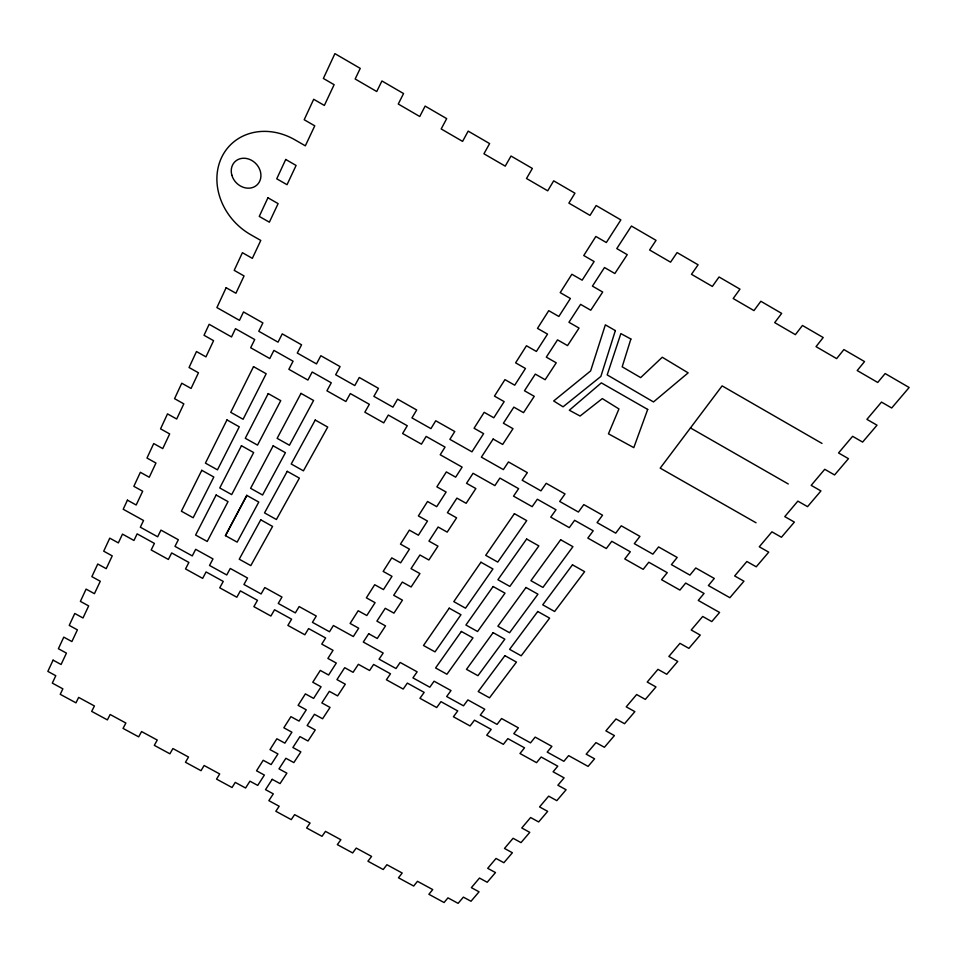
<?xml version="1.0" encoding="UTF-8"?>
<svg xmlns="http://www.w3.org/2000/svg" width="957" height="957" viewBox="0 0 957 957"><rect width="100%" height="100%" fill="white"/><g stroke="black" fill="none" stroke-linecap="round" stroke-linejoin="round"><path stroke-width="1.44" d="M225.469 535.669L246.834 495.415M756.042 522.773L660.21 468.14L722.116 385.886L821.991 443.426M690.476 427.935L788.281 483.979M630.878 339.017L622.182 366.818L640.676 377.608L662.256 357.248L688.155 372.859L653.499 401.94L607.193 374.905L620.866 333.598L630.878 339.017M615.351 330.596L600.864 376.448L563.063 406.809L553.672 400.971L590.625 370.921L605.35 324.842L615.351 330.596M647.698 409.429L633.797 447.637L608.461 433.82L618.94 408.938L602.312 398.602L580.074 416.032L569.331 410.23L601.331 382.872L647.698 409.429M53.078 660.139L47.85 671.395L55.793 675.714L52.312 683.107L62.863 688.837L60.231 694.315L75.974 702.845L78.653 697.402L94.42 705.967L91.681 711.374L107.375 719.891L110.163 714.508L125.881 723.037L123.046 728.385L138.681 736.866L141.576 731.555L157.247 740.06L154.304 745.347L169.903 753.805L172.894 748.553L188.517 757.035L185.467 762.251L201.018 770.684L204.116 765.504L219.691 773.962L216.545 779.106L232.049 787.515L235.243 782.395L245.59 788.018L249.944 781.175L257.732 785.41L264.371 775.062L256.536 770.804L263.211 760.277L271.118 764.571L277.949 753.937L269.994 749.594L276.872 738.768L284.875 743.146L291.909 732.201L283.846 727.787L290.916 716.649L299.039 721.088L306.276 709.819L298.106 705.345L305.391 693.873L313.609 698.395L321.062 686.791L312.772 682.233L320.284 670.414L328.622 675.008L336.302 663.057L327.892 658.428L333.036 650.329L321.767 644.109L325.619 637.96L308.621 628.57L304.84 634.766L287.878 625.411L291.61 619.179L274.551 609.765L270.891 616.033L253.88 606.642L257.481 600.326L240.374 590.876L236.834 597.24L219.763 587.813L223.244 581.413L206.078 571.939L202.657 578.375L185.526 568.925L188.888 562.441L171.662 552.931L168.372 559.45L151.182 549.964L154.412 543.409L137.138 533.862L133.968 540.466L122.484 534.126L118.345 542.894L109.768 538.157L103.715 551.184L112.232 555.873L106.215 568.661L97.746 564.008L91.872 576.652L100.282 581.27L94.432 593.675L86.094 589.105L80.388 601.379L88.666 605.913L82.996 617.971L74.766 613.473L69.227 625.388L77.397 629.85L71.883 641.561L63.772 637.147L58.389 648.726L66.44 653.117L61.081 664.493L53.078 660.139M127.425 500.152L123.202 509.244L143.538 520.5L140.332 527.199L157.666 536.793L160.955 530.118L178.325 539.736L174.987 546.363L192.273 555.909L195.671 549.33L212.992 558.912L209.523 565.443L226.749 574.966L230.278 568.47L247.54 578.016L243.939 584.476L261.117 593.962L264.766 587.55L281.968 597.06L278.248 603.436L295.354 612.899L299.146 606.571L316.288 616.045L312.437 622.337L329.495 631.764L333.395 625.519L353.336 636.537L358.684 628.199L350.106 623.45L358.181 610.745L366.818 615.53L375.084 602.671L366.375 597.826L374.701 584.715L383.47 589.596L391.999 576.317L383.159 571.401L391.76 557.871L400.66 562.836L409.452 549.139L400.481 544.114L409.357 530.142L418.4 535.202L427.48 521.051L418.376 515.943L427.54 501.504L436.727 506.672L446.118 492.042L436.87 486.838L446.345 471.909L455.664 477.172L462.123 467.112L440.232 454.766L445.041 447.086L426.164 436.428L421.439 444.156L402.61 433.521L407.263 425.733L388.315 415.039L383.745 422.862L364.832 412.192L369.342 404.309L350.322 393.566L345.896 401.509L326.923 390.791L331.278 382.8L312.185 372.022L307.915 380.061L288.87 369.306L293.069 361.208L273.905 350.394L269.79 358.54L250.674 347.75L254.718 339.544L235.482 328.682L231.522 336.936L209.14 324.291L204.032 335.285L213.578 340.668L205.958 356.865L196.484 351.53L189.055 367.512L198.458 372.787L191.077 388.446L181.758 383.219L174.569 398.674L183.828 403.854L176.686 419.01L167.511 413.879L160.561 428.844L169.664 433.928L162.75 448.594L153.718 443.558L146.983 458.044L155.955 463.032L149.268 477.244L140.368 472.303L133.848 486.335L142.677 491.228L136.193 505.009L127.425 500.152M226.139 287.71L216.904 307.58L239.477 320.344L243.509 311.946L262.888 322.916L258.785 331.266L278.056 342.163L282.243 333.873L301.563 344.807L297.292 353.049L316.492 363.911L320.834 355.717L340.082 366.615L335.656 374.749L354.784 385.563L359.282 377.489L378.446 388.339L373.876 396.354L392.932 407.132L397.586 399.165L416.678 409.979L411.953 417.898L430.937 428.628L435.734 420.769L454.766 431.535L449.874 439.347L471.945 451.824L483.608 433.653L474.074 428.246L484.182 412.323L493.8 417.778L504.172 401.629L494.47 396.114L504.949 379.63L514.722 385.204L525.465 368.481L515.608 362.847L526.458 345.764L536.387 351.446L547.524 334.125L537.499 328.371L548.744 310.666L558.852 316.468L570.396 298.5L560.204 292.627L571.867 274.252L582.155 280.186L594.13 261.536L583.758 255.531L595.864 236.463L606.331 242.528L620.866 219.895L596.163 205.54L590.014 215.385L568.889 203.111L574.942 193.194L553.684 180.837L547.715 190.814L526.506 178.492L532.367 168.444L511.014 156.027L505.236 166.147L483.943 153.778L489.613 143.586L468.176 131.121L462.59 141.385L441.189 128.956L446.68 118.62L425.135 106.095L419.752 116.503L398.268 104.026L403.555 93.547L381.927 80.974L376.735 91.525L355.155 78.988L360.251 68.378L334.902 53.64L323.37 78.45L334.125 84.695L324.351 105.449L313.693 99.289L304.194 119.733L314.757 125.834L305.343 145.823L294.864 139.794A59.765 51.534 45.1 0 0 221.438 157.809A59.765 51.534 45.1 0 0 250.758 234.716L260.783 240.434L252.349 258.342L242.408 252.696L234.202 270.353L244.059 275.951L235.912 293.249L226.139 287.71M267.924 197.776L259.263 216.414L269.372 222.191L278.116 203.614L267.924 197.776M285.724 159.472L276.74 178.803L287.028 184.701L296.096 165.441L285.724 159.472M201.783 470.306L181.387 511.217L193.17 517.749L213.83 477.017L201.783 470.306M226.965 419.92L205.42 463.128L217.466 469.839L239.274 426.822L226.965 419.92M253.521 366.627L230.745 412.335L243.102 419.262L266.178 373.756L253.521 366.627M216.138 495.008L195.599 535.035L207.226 541.471L228.029 501.624L216.138 495.008M241.451 445.711L219.763 487.962L231.69 494.602L253.653 452.541L241.451 445.711M268.211 393.59L245.279 438.27L257.517 445.125L280.736 400.648L268.211 393.59M246.786 495.379L225.421 535.633L237.145 542.14L258.773 502.066L246.786 495.379M273.164 445.818L250.602 488.321L262.589 495.008L285.425 452.685L273.164 445.818M301 393.387L277.135 438.342L289.433 445.244L313.585 400.481L301 393.387M260.747 519.818L239.238 559.199L250.806 565.611L272.578 526.41L260.747 519.818M287.232 471.322L264.527 512.892L276.406 519.507L299.374 478.117L287.232 471.322M315.236 420.051L291.227 464.001L303.429 470.832L327.713 427.073L315.236 420.051M272.219 779.333L265.52 789.645L273.307 793.867L268.857 800.65L279.181 806.249L275.831 811.261L291.239 819.623L294.636 814.634L310.08 823.02L306.635 827.972L321.995 836.31L325.488 831.382L340.883 839.744L337.331 844.624L352.655 852.938L356.243 848.081L371.591 856.407L367.943 861.228L383.219 869.518L386.915 864.721L402.203 873.023L398.471 877.784L413.687 886.05L417.479 881.313L432.731 889.591L428.892 894.293L444.072 902.523L447.96 897.857L458.104 903.36L463.367 897.128L471 901.267L479.05 891.828L471.37 887.653L479.481 878.059L487.209 882.27L495.487 872.569L487.699 868.322L496.037 858.453L503.872 862.724L512.39 852.747L504.495 848.44L513.084 838.284L521.015 842.627L529.771 832.363L521.78 827.972L530.609 817.529L538.659 821.943L547.667 811.369L539.569 806.918L548.66 796.152L556.818 800.65L566.101 789.764L557.883 785.23L564.104 777.862L553.098 771.785L557.764 766.186L541.16 757.011L536.554 762.657L519.974 753.506L524.532 747.824L507.868 738.625L503.37 744.343L486.742 735.167L491.18 729.401L474.469 720.178L470.09 725.968L453.415 716.769L457.733 710.931L440.962 701.66L436.703 707.546L419.956 698.311L424.166 692.389L407.335 683.095L403.196 689.052L386.401 679.781L390.48 673.788L373.601 664.457L369.581 670.498L358.349 664.302L353.085 672.316L344.699 667.687L336.96 679.602L345.298 684.195L337.618 695.883L329.34 691.337L321.839 702.905L330.045 707.414L322.593 718.767L314.434 714.305L307.149 725.526L315.248 729.964L308.01 741.005L299.96 736.603L292.878 747.513L300.869 751.879L293.835 762.597L285.892 758.267L279.001 768.878L286.885 773.172L280.054 783.592L272.219 779.333M493.142 439.048L481.383 457.159L503.37 469.6L508.466 461.944L527.355 472.638L522.187 480.235L540.956 490.857L546.208 483.309L565.025 493.956L559.701 501.456L578.411 512.043L583.806 504.59L602.551 515.201L597.084 522.606L615.722 533.145L621.26 525.8L639.946 536.375L634.324 543.66L652.889 554.163L658.583 546.926L677.185 557.452L671.419 564.642L689.925 575.109L695.763 567.968L714.293 578.459L708.383 585.552L729.88 597.706L743.948 581.21L734.665 575.947L746.867 561.496L756.233 566.807L768.734 552.165L759.284 546.794L771.928 531.829L781.438 537.26L794.37 522.091L784.776 516.613L797.863 501.121L807.541 506.66L820.939 490.941L811.177 485.355L824.743 469.301L834.576 474.947L848.464 458.666L838.547 452.96L852.603 436.308L862.604 442.086L877.007 425.195L866.922 419.357L881.505 402.096L891.685 407.993L909.15 387.501L885.153 373.553L877.725 382.465L857.209 370.55L864.542 361.579L843.895 349.568L836.645 358.612L816.034 346.637L823.199 337.534L802.456 325.476L795.387 334.651L774.692 322.629L781.678 313.394L760.839 301.276L753.96 310.594L733.182 298.524L739.976 289.146L719.054 276.98L712.355 286.43L691.492 274.312L698.096 264.802L677.089 252.588L670.57 262.17L649.624 249.992L656.047 240.351L631.429 226.043L616.787 248.593L627.242 254.658L614.849 273.523L604.489 267.529L592.431 286.119L602.695 292.041L590.756 310.224L580.588 304.362L568.948 322.282L579.045 328.072L567.537 345.597L557.536 339.867L546.315 357.14L556.244 362.811L545.143 379.726L535.31 374.103L524.484 390.767L534.245 396.33L523.527 412.646L513.849 407.144L503.406 423.233L513 428.688L502.664 444.443L493.142 439.048M368.696 633.737L363.289 642.051L383.171 653.045L379.08 659.17L396.019 668.536L400.17 662.447L417.144 671.838L412.934 677.879L429.813 687.21L434.083 681.205L450.998 690.559L446.668 696.529L463.499 705.823L467.889 699.902L484.744 709.233L480.294 715.118L497.066 724.389L501.576 718.54L518.383 727.834L513.813 733.636L530.525 742.871L535.154 737.117L551.902 746.376L547.213 752.106L563.876 761.305L568.625 755.623L588.088 766.39L594.572 758.805L586.186 754.176L595.972 742.608L604.405 747.285L614.406 735.586L605.901 730.873L615.997 718.946L624.55 723.707L634.862 711.637L626.237 706.84L636.644 694.543L645.329 699.388L655.964 686.935L647.219 682.042L657.949 669.35L666.766 674.278L677.747 661.431L668.871 656.442L679.96 643.331L688.908 648.368L700.249 635.089L691.229 630.005L702.701 616.464L711.781 621.583L719.58 612.468L698.251 600.422L704.065 593.46L685.679 583.064L679.925 590.086L661.574 579.715L667.256 572.657L648.798 562.226L643.188 569.343L624.777 558.936L630.304 551.77L611.774 541.303L606.319 548.528L587.825 538.085L593.22 530.812L574.619 520.309L569.307 527.63L550.754 517.151L555.993 509.782L537.332 499.231L532.164 506.66L513.538 496.145L518.622 488.668L499.889 478.081L494.877 485.606L473.057 473.296L466.549 483.309L475.856 488.548L466.143 503.31L456.908 498.118L447.433 512.689L456.597 517.833L447.206 532.116L438.115 527.02L428.951 541.112L437.971 546.16L428.88 559.989L419.92 554.988L411.043 568.637L419.932 573.59L411.127 586.976L402.311 582.071L393.71 595.29L402.454 600.159L393.925 613.138L385.24 608.305L376.902 621.129L385.527 625.902L377.261 638.486L368.696 633.737M449.216 608.173L423.496 645.497L435.004 651.873L460.963 614.717L449.216 608.173M480.94 562.238L453.797 601.63L465.533 608.185L492.939 568.96L480.94 562.238M514.399 513.67L485.701 555.323L497.76 562.082L526.721 520.62L514.399 513.67M461.37 631.453L435.591 667.95L446.943 674.242L472.973 637.9L461.37 631.453M493.106 586.509L465.915 625.017L477.555 631.5L505.009 593.161L493.106 586.509M526.637 539.03L497.903 579.727L509.842 586.414L538.851 545.909L526.637 539.03M493.13 632.649L466.49 669.338L477.938 675.69L504.829 639.168L493.13 632.649M526.003 587.49L497.879 626.213L509.567 632.733L537.954 594.189L526.003 587.49M560.658 539.76L530.932 580.684L542.93 587.419L572.932 546.674L560.658 539.76M504.901 655.665L478.213 691.552L489.517 697.82L516.457 662.088L504.901 655.665M537.762 611.499L509.603 649.348L521.194 655.808L549.617 618.126L537.762 611.499M572.477 564.821L542.727 604.824L554.617 611.487L584.631 571.664L572.477 564.821M231.857 175.203A16.03 13.709 46.6 0 0 256.871 185.072A16.03 13.709 46.6 0 0 249.538 159.364A16.03 13.709 46.6 0 0 231.857 175.203"/></g></svg>
